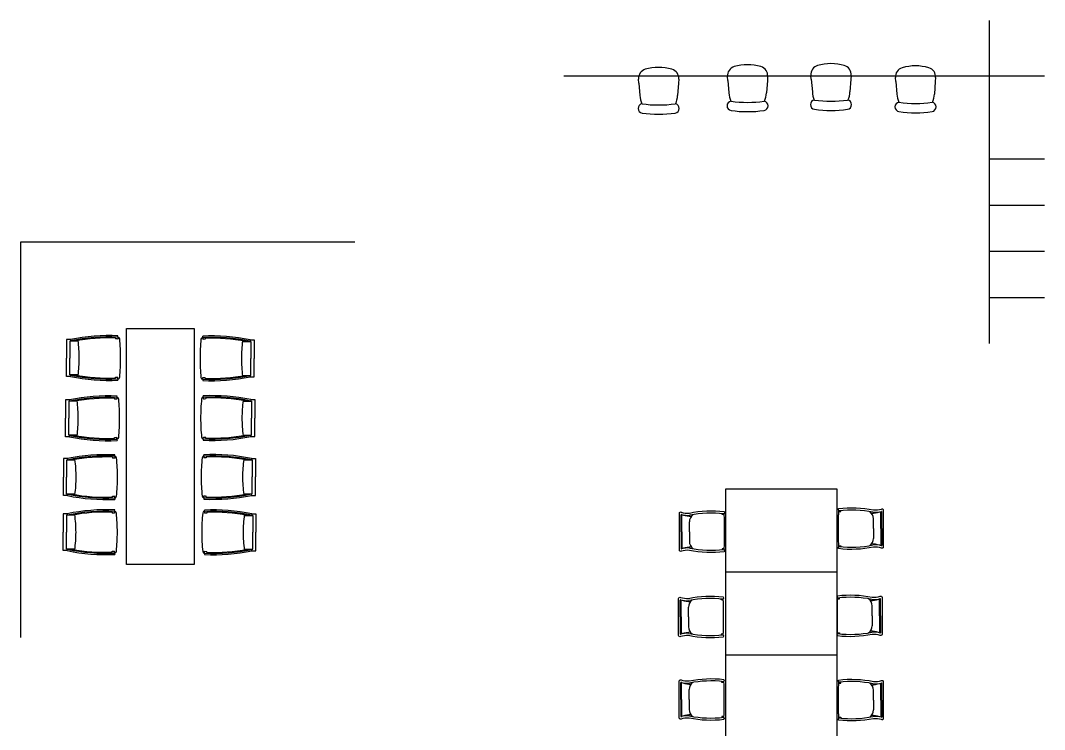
# Model space of a CAD drawing. Header units: metres. Extents: x -353 to 1688, y -477 to 135.
# Drawn here: x 45.12 to 56.22, y -235.94 to -228.26 of the extents above; entities that cross this region are included whole.
import ezdxf

# ---------------------------------------------------------------- set-up
doc = ezdxf.new("R2010")
doc.units = ezdxf.units.M
doc.header["$MEASUREMENT"] = 0
doc.layers.add('ID-LOOSE2', color=8, linetype='Continuous')

msp = doc.modelspace()

# ---------------------------------------------------------------- linework, layer by layer
at = {"layer": 'ID-LOOSE2', "linetype": 'Continuous'}
for p, q in [((55.61543, -228.2606), (55.61543, -231.7606)), ((51.00723, -228.8606), (56.21543, -228.8606)), ((51.81989, -228.93817), (51.8161, -228.89538)), ((52.2511, -228.89538), (52.248, -228.93817)), ((52.78374, -228.90987), (52.77995, -228.86708)), ((52.78374, -228.90987), (52.79571, -229.04494)), ((53.21185, -228.90987), (53.20206, -229.04494)), ((53.21495, -228.86708), (53.21185, -228.90987)), ((53.68778, -228.89766), (53.68399, -228.85487)), ((53.68778, -228.89766), (53.69974, -229.03273)), ((54.11588, -228.89766), (54.10609, -229.03273)), ((54.11898, -228.85487), (54.11588, -228.89766)), ((54.60404, -228.92208), (54.60025, -228.87929)), ((54.60404, -228.92208), (54.616, -229.05715)), ((55.03214, -228.92208), (55.02235, -229.05715)), ((55.03524, -228.87929), (55.03214, -228.92208)), ((55.61543, -228.8606), (55.61543, -231.7606)), ((51.81989, -228.93817), (51.83186, -229.07324)), ((52.248, -228.93817), (52.23821, -229.07324)), ((55.61543, -229.7606), (56.21543, -229.7606)), ((55.61543, -230.2606), (56.21543, -230.2606)), ((48.7407, -230.66186), (45.1187, -230.66186)), ((45.1187, -230.66186), (45.1187, -234.94565)), ((55.61543, -230.7606), (56.21543, -230.7606)), ((55.61543, -231.2606), (56.21543, -231.2606)), ((46.17464, -231.6913), (46.17372, -231.71127)), ((46.17464, -231.6913), (46.17534, -231.67631)), ((46.26593, -231.5989), (47.00014, -231.5989)), ((46.26593, -234.15317), (46.26593, -231.5989)), ((47.00014, -231.5989), (47.00014, -234.15317)), ((47.09379, -231.69523), (47.09309, -231.68024)), ((47.09379, -231.69523), (47.09471, -231.7152)), ((45.61686, -231.71716), (45.61686, -231.91716)), ((45.66039, -231.71716), (45.61686, -231.71716)), ((45.65186, -231.73316), (45.65186, -231.91716)), ((45.7439, -231.73316), (45.65186, -231.73316)), ((45.66039, -231.71716), (45.66039, -231.73249)), ((46.1492, -231.70028), (46.14874, -231.71027)), ((47.11923, -231.70421), (47.11969, -231.7142)), ((47.52453, -231.73709), (47.61657, -231.73709)), ((47.60804, -231.72109), (47.65157, -231.72109)), ((47.60804, -231.72109), (47.60804, -231.73642)), ((47.61657, -231.73709), (47.61657, -231.92109)), ((47.65157, -231.72109), (47.65157, -231.92109)), ((45.61686, -232.11716), (45.61686, -231.91716)), ((45.65186, -232.10116), (45.65186, -231.91716)), ((47.61657, -232.10509), (47.61657, -231.92109)), ((47.65157, -232.12109), (47.65157, -231.92109)), ((45.66039, -232.11716), (45.61686, -232.11716)), ((45.7439, -232.10116), (45.65186, -232.10116)), ((45.66039, -232.11716), (45.66039, -232.10184)), ((46.1492, -232.13405), (46.14874, -232.12406)), ((46.17464, -232.14303), (46.17372, -232.12306)), ((46.17464, -232.14303), (46.17534, -232.15802)), ((47.09379, -232.14696), (47.09471, -232.12699)), ((47.11923, -232.13798), (47.11969, -232.12799)), ((47.52453, -232.10509), (47.61657, -232.10509)), ((47.60804, -232.12109), (47.60804, -232.10577)), ((47.60804, -232.12109), (47.65157, -232.12109)), ((47.09379, -232.14696), (47.09309, -232.16195)), ((46.13872, -232.35355), (46.13826, -232.36354)), ((46.16417, -232.34457), (46.16324, -232.36454)), ((46.16417, -232.34457), (46.16486, -232.32958)), ((47.09983, -232.34204), (47.09914, -232.32705)), ((47.09983, -232.34204), (47.10076, -232.36202)), ((47.12528, -232.35102), (47.12574, -232.36101)), ((45.60638, -232.37044), (45.60638, -232.57044)), ((45.64991, -232.37044), (45.60638, -232.37044)), ((45.64138, -232.38644), (45.64138, -232.57044)), ((45.73343, -232.38644), (45.64138, -232.38644)), ((45.64991, -232.37044), (45.64991, -232.38576)), ((47.53057, -232.38391), (47.62262, -232.38391)), ((47.61409, -232.36791), (47.65762, -232.36791)), ((47.61409, -232.36791), (47.61409, -232.38323)), ((47.62262, -232.38391), (47.62262, -232.56791)), ((47.65762, -232.36791), (47.65762, -232.56791)), ((45.60638, -232.77044), (45.60638, -232.57044)), ((45.64138, -232.75444), (45.64138, -232.57044)), ((47.62262, -232.75191), (47.62262, -232.56791)), ((47.65762, -232.76791), (47.65762, -232.56791)), ((45.64991, -232.77044), (45.60638, -232.77044)), ((45.73343, -232.75444), (45.64138, -232.75444)), ((45.64991, -232.77044), (45.64991, -232.75511)), ((46.13872, -232.78732), (46.13826, -232.77733)), ((46.16417, -232.79631), (46.16324, -232.77633)), ((46.16417, -232.79631), (46.16486, -232.81129)), ((47.09983, -232.79378), (47.09914, -232.80876)), ((47.09983, -232.79378), (47.10076, -232.7738)), ((47.12528, -232.78479), (47.12574, -232.7748)), ((47.53057, -232.75191), (47.62262, -232.75191)), ((47.61409, -232.76791), (47.61409, -232.75259)), ((47.61409, -232.76791), (47.65762, -232.76791)), ((45.58309, -233.00737), (45.58309, -233.20737)), ((45.62662, -233.00737), (45.58309, -233.00737)), ((45.61809, -233.02337), (45.61809, -233.20737)), ((45.71013, -233.02337), (45.61809, -233.02337)), ((45.62662, -233.00737), (45.62662, -233.02269)), ((46.11543, -232.99049), (46.11497, -233.00048)), ((46.14088, -232.9815), (46.13995, -233.00148)), ((46.14088, -232.9815), (46.14157, -232.96652)), ((47.10608, -232.97948), (47.10538, -232.9645)), ((47.10608, -232.97948), (47.107, -232.99946)), ((47.13152, -232.98847), (47.13198, -232.99846)), ((47.53682, -233.02135), (47.62886, -233.02135)), ((47.62033, -233.00535), (47.66386, -233.00535)), ((47.62033, -233.00535), (47.62033, -233.02067)), ((47.62886, -233.02135), (47.62886, -233.20535)), ((47.66386, -233.00535), (47.66386, -233.20535)), ((45.58309, -233.40737), (45.58309, -233.20737)), ((45.61809, -233.39137), (45.61809, -233.20737)), ((47.62886, -233.38935), (47.62886, -233.20535)), ((47.66386, -233.40535), (47.66386, -233.20535)), ((52.76326, -233.33426), (53.96326, -233.33426)), ((52.76326, -236.93426), (52.76326, -233.33426)), ((53.96326, -233.33426), (53.96326, -236.93426)), ((45.62662, -233.40737), (45.58309, -233.40737)), ((45.71013, -233.39137), (45.61809, -233.39137)), ((45.62662, -233.40737), (45.62662, -233.39205)), ((46.11543, -233.42426), (46.11497, -233.41427)), ((46.14088, -233.43324), (46.13995, -233.41326)), ((46.14088, -233.43324), (46.14157, -233.44823)), ((47.10608, -233.43122), (47.10538, -233.4462)), ((47.10608, -233.43122), (47.107, -233.41124)), ((47.13152, -233.42223), (47.13198, -233.41224)), ((47.53682, -233.38935), (47.62886, -233.38935)), ((47.62033, -233.40535), (47.62033, -233.39003)), ((47.62033, -233.40535), (47.66386, -233.40535)), ((46.13922, -233.5784), (46.1383, -233.59838)), ((46.13922, -233.5784), (46.13991, -233.56342)), ((47.1122, -233.57972), (47.11151, -233.56474)), ((47.1122, -233.57972), (47.11313, -233.5997)), ((53.98767, -233.58112), (54.00708, -233.57936)), ((54.00708, -233.57936), (54.00275, -233.57022)), ((54.00708, -233.57936), (54.00708, -233.56977)), ((54.4418, -233.76497), (54.4418, -233.58155)), ((54.44262, -233.76497), (54.44262, -233.58155)), ((54.45081, -233.76497), (54.45081, -233.58123)), ((45.58143, -233.60427), (45.58143, -233.80427)), ((45.62496, -233.60427), (45.58143, -233.60427)), ((45.61643, -233.62027), (45.61643, -233.80427)), ((45.70848, -233.62027), (45.61643, -233.62027)), ((45.62496, -233.60427), (45.62496, -233.6196)), ((46.11378, -233.58739), (46.11331, -233.59738)), ((47.13765, -233.58871), (47.13811, -233.5987)), ((47.54294, -233.62159), (47.63499, -233.62159)), ((47.62646, -233.60559), (47.66999, -233.60559)), ((47.62646, -233.60559), (47.62646, -233.62091)), ((47.63499, -233.62159), (47.63499, -233.80559)), ((47.66999, -233.60559), (47.66999, -233.80559)), ((52.27711, -233.79846), (52.27711, -233.61472)), ((52.2853, -233.79846), (52.2853, -233.61504)), ((52.28612, -233.79846), (52.28612, -233.61504)), ((52.36718, -233.79846), (52.36718, -233.69168)), ((52.72085, -233.61285), (52.72085, -233.60326)), ((52.72085, -233.61285), (52.72517, -233.60371)), ((52.74025, -233.61462), (52.72085, -233.61285)), ((54.36074, -233.76497), (54.36074, -233.65818)), ((45.58143, -234.00427), (45.58143, -233.80427)), ((45.61643, -233.98827), (45.61643, -233.80427)), ((47.63499, -233.98959), (47.63499, -233.80559)), ((47.66999, -234.00559), (47.66999, -233.80559)), ((52.27711, -233.79846), (52.27711, -233.98221)), ((52.2853, -233.79846), (52.2853, -233.98189)), ((52.28612, -233.79846), (52.28612, -233.98189)), ((52.36718, -233.79846), (52.36718, -233.90525)), ((54.36074, -233.76497), (54.36074, -233.87175)), ((54.4418, -233.76497), (54.4418, -233.94839)), ((54.44262, -233.76497), (54.44262, -233.94839)), ((54.45081, -233.76497), (54.45081, -233.94871)), ((45.62496, -234.00427), (45.58143, -234.00427)), ((45.70848, -233.98827), (45.61643, -233.98827)), ((45.62496, -234.00427), (45.62496, -233.98895)), ((46.11378, -234.02116), (46.11331, -234.01117)), ((46.13922, -234.03014), (46.1383, -234.01016)), ((47.1122, -234.03146), (47.11313, -234.01148)), ((47.13765, -234.02247), (47.13811, -234.01248)), ((47.54294, -233.98959), (47.63499, -233.98959)), ((47.62646, -234.00559), (47.62646, -233.99027)), ((47.62646, -234.00559), (47.66999, -234.00559)), ((52.74025, -233.98231), (52.72085, -233.98408)), ((52.72085, -233.98408), (52.72517, -233.99322)), ((52.72085, -233.98408), (52.72085, -233.99367)), ((53.98767, -233.94882), (54.00708, -233.95058)), ((54.00708, -233.95058), (54.00275, -233.95972)), ((54.00708, -233.95058), (54.00708, -233.96017)), ((46.13922, -234.03014), (46.13991, -234.04513)), ((47.1122, -234.03146), (47.11151, -234.04644)), ((47.00014, -234.15317), (46.26593, -234.15317)), ((52.76326, -234.23426), (53.96326, -234.23426)), ((52.26781, -234.72259), (52.26781, -234.53884)), ((52.276, -234.72259), (52.276, -234.53916)), ((52.27682, -234.72259), (52.27682, -234.53916)), ((52.71154, -234.53697), (52.71154, -234.52738)), ((52.71154, -234.53697), (52.71587, -234.52783)), ((52.73095, -234.53874), (52.71154, -234.53697)), ((53.97481, -234.52651), (53.99421, -234.52474)), ((53.99421, -234.52474), (53.98988, -234.5156)), ((53.99421, -234.52474), (53.99421, -234.51515)), ((54.42894, -234.71036), (54.42894, -234.52693)), ((54.42975, -234.71036), (54.42975, -234.52693)), ((54.43794, -234.71036), (54.43794, -234.52661)), ((52.35788, -234.72259), (52.35788, -234.6158)), ((54.34787, -234.71036), (54.34787, -234.60357)), ((52.26781, -234.72259), (52.26781, -234.90633)), ((52.276, -234.72259), (52.276, -234.90601)), ((52.27682, -234.72259), (52.27682, -234.90601)), ((52.35788, -234.72259), (52.35788, -234.82937)), ((54.34787, -234.71036), (54.34787, -234.81714)), ((54.42894, -234.71036), (54.42894, -234.89378)), ((54.42975, -234.71036), (54.42975, -234.89378)), ((54.43794, -234.71036), (54.43794, -234.8941)), ((52.73095, -234.90643), (52.71154, -234.9082)), ((52.71154, -234.9082), (52.71587, -234.91734)), ((52.71154, -234.9082), (52.71154, -234.91779)), ((53.97481, -234.8942), (53.99421, -234.89597)), ((53.99421, -234.89597), (53.98988, -234.90511)), ((53.99421, -234.89597), (53.99421, -234.90556)), ((52.76326, -235.13426), (53.96326, -235.13426)), ((52.27424, -235.61652), (52.27424, -235.43278)), ((52.28243, -235.61652), (52.28243, -235.4331)), ((52.28325, -235.61652), (52.28325, -235.4331)), ((52.71798, -235.43091), (52.71798, -235.42132)), ((52.71798, -235.43091), (52.72231, -235.42177)), ((52.73738, -235.43268), (52.71798, -235.43091)), ((53.98767, -235.43974), (54.00708, -235.43797)), ((54.00708, -235.43797), (54.00275, -235.42883)), ((54.00708, -235.43797), (54.00708, -235.42838)), ((54.4418, -235.62358), (54.4418, -235.44016)), ((54.44262, -235.62358), (54.44262, -235.44016)), ((54.45081, -235.62358), (54.45081, -235.43984)), ((52.36431, -235.61652), (52.36431, -235.50974)), ((54.36074, -235.62358), (54.36074, -235.5168)), ((52.27424, -235.61652), (52.27424, -235.80027)), ((52.28243, -235.61652), (52.28243, -235.79994)), ((52.28325, -235.61652), (52.28325, -235.79994)), ((52.36431, -235.61652), (52.36431, -235.72331)), ((54.36074, -235.62358), (54.36074, -235.73037)), ((54.4418, -235.62358), (54.4418, -235.807)), ((54.44262, -235.62358), (54.44262, -235.807)), ((54.45081, -235.62358), (54.45081, -235.80733)), ((52.73738, -235.80037), (52.71798, -235.80213)), ((52.71798, -235.80213), (52.72231, -235.81128)), ((52.71798, -235.80213), (52.71798, -235.81173)), ((53.98767, -235.80743), (54.00708, -235.80919)), ((54.00708, -235.80919), (54.00275, -235.81834)), ((54.00708, -235.80919), (54.00708, -235.81879))]:
    msp.add_line(p, q, dxfattribs=at)
for points in [[(52.27922, -233.58709, 0.10252325), (52.3666, -233.59667, -0.08046065), (52.74383, -233.5811, -0.30229994), (52.74091, -233.60552, 0.1979323), (52.74024, -233.61467, -0.02819302), (52.74383, -233.66873), (52.74383, -233.79878), (52.74383, -233.92883, -0.02819302), (52.74024, -233.98289, 0.1979323), (52.74091, -233.99204, -0.30229994), (52.74383, -234.01646, -0.08046065), (52.3666, -234.00089, 0.10252325), (52.27922, -234.01047, -0.58711132), (52.26003, -233.99969), (52.26003, -233.59787, -0.58711132)], [(54.4487, -233.97635, 0.10252325), (54.36132, -233.96676, -0.08046065), (53.98409, -233.98234, -0.30229994), (53.98702, -233.95791, 0.1979323), (53.98768, -233.94877, -0.02819302), (53.98409, -233.8947), (53.98409, -233.76465), (53.98409, -233.63461, -0.02819302), (53.98768, -233.58054, 0.1979323), (53.98702, -233.5714, -0.30229994), (53.98409, -233.54697, -0.08046065), (54.36132, -233.56255, 0.10252325), (54.4487, -233.55296, -0.58711132), (54.46789, -233.56374), (54.46789, -233.96556, -0.58711132)], [(52.26992, -234.51121, 0.10252325), (52.3573, -234.52079, -0.08046065), (52.73453, -234.50522, -0.30229994), (52.7316, -234.52964, 0.1979323), (52.73094, -234.53879, -0.02819302), (52.73453, -234.59286), (52.73453, -234.7229), (52.73453, -234.85295, -0.02819302), (52.73094, -234.90701, 0.1979323), (52.7316, -234.91616, -0.30229994), (52.73453, -234.94058, -0.08046065), (52.3573, -234.92501, 0.10252325), (52.26992, -234.93459, -0.58711132), (52.25073, -234.92381), (52.25073, -234.52199, -0.58711132)], [(54.43584, -234.92173, 0.10252325), (54.34845, -234.91215, -0.08046065), (53.97122, -234.92772, -0.30229994), (53.97415, -234.9033, 0.1979323), (53.97481, -234.89415, -0.02819302), (53.97122, -234.84009), (53.97122, -234.71004), (53.97122, -234.57999, -0.02819302), (53.97481, -234.52593, 0.1979323), (53.97415, -234.51678, -0.30229994), (53.97122, -234.49236, -0.08046065), (54.34845, -234.50793, 0.10252325), (54.43584, -234.49835, -0.58711132), (54.45502, -234.50913), (54.45502, -234.91095, -0.58711132)], [(52.27635, -235.40515, 0.10252325), (52.36374, -235.41473, -0.08046065), (52.74097, -235.39916, -0.30229994), (52.73804, -235.42358, 0.1979323), (52.73737, -235.43273, -0.02819302), (52.74097, -235.48679), (52.74097, -235.61684), (52.74097, -235.74688, -0.02819302), (52.73737, -235.80095, 0.1979323), (52.73804, -235.8101, -0.30229994), (52.74097, -235.83452, -0.08046065), (52.36374, -235.81895, 0.10252325), (52.27635, -235.82853, -0.58711132), (52.25717, -235.81775), (52.25717, -235.41593, -0.58711132)], [(54.4487, -235.83496, 0.10252325), (54.36132, -235.82538, -0.08046065), (53.98409, -235.84095, -0.30229994), (53.98702, -235.81652, 0.1979323), (53.98768, -235.80738, -0.02819302), (53.98409, -235.75331), (53.98409, -235.62327), (53.98409, -235.49322, -0.02819302), (53.98768, -235.43915, 0.1979323), (53.98702, -235.43001, -0.30229994), (53.98409, -235.40559, -0.08046065), (54.36132, -235.42116, 0.10252325), (54.4487, -235.41158, -0.58711132), (54.46789, -235.42236), (54.46789, -235.82418, -0.58711132)]]:
    msp.add_lwpolyline(points, format="xyb", close=True, dxfattribs=at)
for centre, radius, start, end in [((51.91732, -228.88652), 0.1016, 106.10866, 185), ((52.0336, -229.28917), 0.5207, 73.891335, 106.108665), ((52.14988, -228.88652), 0.1016, 355, 73.89134), ((52.88117, -228.85823), 0.1016, 106.10866, 185), ((52.99745, -229.26087), 0.5207, 73.891335, 106.108665), ((53.11373, -228.85823), 0.1016, 355, 73.89134), ((53.7852, -228.84602), 0.1016, 106.10866, 185), ((53.90149, -229.24866), 0.5207, 73.891335, 106.108665), ((54.01777, -228.84602), 0.1016, 355, 73.89134), ((54.70146, -228.87043), 0.1016, 106.10866, 185), ((54.81774, -229.27308), 0.5207, 73.891335, 106.108665), ((54.93403, -228.87043), 0.1016, 355, 73.89134), ((53.90292, -229.03273), 0.20318, 180, 206.212212), ((53.90292, -229.03273), 0.20318, 333.61801, 0), ((52.03503, -229.07324), 0.20318, 180, 206.212212), ((52.03503, -229.07324), 0.20318, 333.61801, 0), ((52.82565, -229.18467), 0.0508, 98.455473, 261.544527), ((52.99888, -229.04494), 0.20318, 180, 206.212212), ((52.99745, -227.92847), 1.2192, 261.544527, 278.455473), ((53.16925, -229.18467), 0.0508, 278.455473, 81.544527), ((52.99888, -229.04494), 0.20318, 333.61801, 0), ((53.72968, -229.17246), 0.0508, 98.455473, 261.544527), ((53.90149, -227.91627), 1.2192, 261.544527, 278.455473), ((54.07329, -229.17246), 0.0508, 278.455473, 81.544527), ((54.64594, -229.19688), 0.0508, 98.455473, 261.544527), ((54.81917, -229.05715), 0.20318, 180, 206.212212), ((54.81774, -227.94068), 1.2192, 261.544527, 278.455473), ((54.98955, -229.19688), 0.0508, 278.455473, 81.544527), ((54.81917, -229.05715), 0.20318, 333.61801, 0), ((51.8618, -229.21297), 0.0508, 98.455473, 261.544527), ((52.0336, -227.95677), 1.2192, 261.544527, 278.455473), ((52.2054, -229.21297), 0.0508, 278.455473, 81.544527), ((52.99745, -228.02897), 1.2192, 261.544527, 278.455473), ((53.90149, -228.01676), 1.2192, 261.544527, 278.455473), ((54.81774, -228.04118), 1.2192, 261.544527, 278.455473), ((52.0336, -228.05727), 1.2192, 261.544527, 278.455473), ((46.07986, -233.73866), 2.06456, 87.349328, 101.722784), ((46.07986, -233.73866), 2.04956, 87.349328, 101.809811), ((46.07986, -233.73866), 2.03956, 88.05165, 100.486085), ((46.17372, -231.71127), 0.02, 5.638966, 87.349328), ((47.09471, -231.7152), 0.02, 92.650672, 174.361034), ((47.18857, -233.74259), 2.06456, 78.277216, 92.650672), ((47.18857, -233.74259), 2.04956, 78.190189, 92.650672), ((44.14171, -231.92966), 1.61419, 0.443692, 7.209462), ((46.07986, -233.73866), 2.02956, 87.349328, 88.055111), ((44.08848, -231.91716), 2.11537, 0, 5.638966), ((49.17995, -231.92109), 2.11537, 174.361034, 180), ((47.18857, -233.74259), 2.02956, 91.944889, 92.650672), ((47.18857, -233.74259), 2.03956, 79.513915, 91.94835), ((49.12672, -231.93359), 1.61419, 172.790538, 179.556308), ((44.14171, -231.90466), 1.61419, 352.790538, 359.556308), ((44.08848, -231.91716), 2.11537, 354.361034, 0), ((49.17995, -231.92109), 2.11537, 180, 185.638966), ((49.12672, -231.90859), 1.61419, 180.443692, 187.209462), ((46.07986, -230.09566), 2.04956, 258.190189, 272.650672), ((46.07986, -230.09566), 2.06456, 258.277216, 272.650672), ((46.07986, -230.09566), 2.03956, 259.513915, 271.94835), ((46.07986, -230.09566), 2.02956, 271.944889, 272.650672), ((46.17372, -232.12306), 0.02, 272.650672, 354.361034), ((47.09471, -232.12699), 0.02, 185.638966, 267.349328), ((47.18857, -230.09959), 2.06456, 267.349328, 281.722784), ((47.18857, -230.09959), 2.04956, 267.349328, 281.809811), ((47.18857, -230.09959), 2.02956, 267.349328, 268.055111), ((47.18857, -230.09959), 2.03956, 268.05165, 280.486085), ((46.06938, -234.39194), 2.06456, 87.349328, 101.722784), ((46.06938, -234.39194), 2.04956, 87.349328, 101.809811), ((46.06938, -234.39194), 2.03956, 88.05165, 100.486085), ((46.06938, -234.39194), 2.02956, 87.349328, 88.055111), ((46.16324, -232.36454), 0.02, 5.638966, 87.349328), ((44.07801, -232.57044), 2.11537, 0, 5.638966), ((49.18599, -232.56791), 2.11537, 174.361034, 180), ((47.10076, -232.36202), 0.02, 92.650672, 174.361034), ((47.19462, -234.38941), 2.06456, 78.277216, 92.650672), ((47.19462, -234.38941), 2.04956, 78.190189, 92.650672), ((47.19462, -234.38941), 2.02956, 91.944889, 92.650672), ((47.19462, -234.38941), 2.03956, 79.513915, 91.94835), ((44.13124, -232.58294), 1.61419, 0.443692, 7.209462), ((49.13276, -232.58041), 1.61419, 172.790538, 179.556308), ((44.13124, -232.55794), 1.61419, 352.790538, 359.556308), ((44.07801, -232.57044), 2.11537, 354.361034, 0), ((49.18599, -232.56791), 2.11537, 180, 185.638966), ((49.13276, -232.55541), 1.61419, 180.443692, 187.209462), ((46.06938, -230.74894), 2.04956, 258.190189, 272.650672), ((46.06938, -230.74894), 2.06456, 258.277216, 272.650672), ((46.06938, -230.74894), 2.03956, 259.513915, 271.94835), ((46.06938, -230.74894), 2.02956, 271.944889, 272.650672), ((46.16324, -232.77633), 0.02, 272.650672, 354.361034), ((47.10076, -232.7738), 0.02, 185.638966, 267.349328), ((47.19462, -230.74641), 2.06456, 267.349328, 281.722784), ((47.19462, -230.74641), 2.04956, 267.349328, 281.809811), ((47.19462, -230.74641), 2.02956, 267.349328, 268.055111), ((47.19462, -230.74641), 2.03956, 268.05165, 280.486085), ((46.04609, -235.02887), 2.06456, 87.349328, 101.722784), ((46.04609, -235.02887), 2.04956, 87.349328, 101.809811), ((46.04609, -235.02887), 2.03956, 88.05165, 100.486085), ((44.10795, -233.21987), 1.61419, 0.443692, 7.209462), ((46.04609, -235.02887), 2.02956, 87.349328, 88.055111), ((46.13995, -233.00148), 0.02, 5.638966, 87.349328), ((44.05472, -233.20737), 2.11537, 0, 5.638966), ((49.19224, -233.20535), 2.11537, 174.361034, 180), ((47.107, -232.99946), 0.02, 92.650672, 174.361034), ((47.20086, -235.02685), 2.06456, 78.277216, 92.650672), ((47.20086, -235.02685), 2.04956, 78.190189, 92.650672), ((47.20086, -235.02685), 2.02956, 91.944889, 92.650672), ((47.20086, -235.02685), 2.03956, 79.513915, 91.94835), ((49.13901, -233.21785), 1.61419, 172.790538, 179.556308), ((44.10795, -233.19487), 1.61419, 352.790538, 359.556308), ((44.05472, -233.20737), 2.11537, 354.361034, 0), ((49.19224, -233.20535), 2.11537, 180, 185.638966), ((49.13901, -233.19285), 1.61419, 180.443692, 187.209462), ((46.04609, -231.38587), 2.04956, 258.190189, 272.650672), ((46.04609, -231.38587), 2.06456, 258.277216, 272.650672), ((46.04609, -231.38587), 2.03956, 259.513915, 271.94835), ((46.04609, -231.38587), 2.02956, 271.944889, 272.650672), ((46.13995, -233.41326), 0.02, 272.650672, 354.361034), ((47.107, -233.41124), 0.02, 185.638966, 267.349328), ((47.20086, -231.38385), 2.06456, 267.349328, 281.722784), ((47.20086, -231.38385), 2.04956, 267.349328, 281.809811), ((47.20086, -231.38385), 2.02956, 267.349328, 268.055111), ((47.20086, -231.38385), 2.03956, 268.05165, 280.486085), ((46.04443, -235.62577), 2.06456, 87.349328, 101.722784), ((46.04443, -235.62577), 2.04956, 87.349328, 101.809811), ((46.04443, -235.62577), 2.03956, 88.05165, 100.486085), ((46.1383, -233.59838), 0.02, 5.638966, 87.349328), ((47.11313, -233.5997), 0.02, 92.650672, 174.361034), ((47.20699, -235.62709), 2.06456, 78.277216, 92.650672), ((47.20699, -235.62709), 2.04956, 78.190189, 92.650672), ((54.12442, -234.71819), 1.15441, 78.43567, 96.836253), ((53.97626, -233.57736), 0.01202, 341.753605, 26.5375), ((54.26291, -233.65907), 0.09783, 0.516393, 53.192669), ((54.33342, -233.28137), 0.31732, 271.15909, 287.564089), ((54.38131, -233.34783), 0.24087, 264.551329, 285.962584), ((54.44139, -233.58141), 0.000433, 341.771496, 99.220236), ((54.4419, -233.58158), 0.000725, 357.376171, 107.520848), ((54.44843, -233.58166), 0.00242, 10.344955, 111.374167), ((44.10629, -233.81677), 1.61419, 0.443692, 7.209462), ((46.04443, -235.62577), 2.02956, 87.349328, 88.055111), ((44.05306, -233.80427), 2.11537, 0, 5.638966), ((49.19836, -233.80559), 2.11537, 174.361034, 180), ((47.20699, -235.62709), 2.02956, 91.944889, 92.650672), ((47.20699, -235.62709), 2.03956, 79.513915, 91.94835), ((49.14513, -233.81809), 1.61419, 172.790538, 179.556308), ((52.27949, -233.61515), 0.00242, 68.625833, 169.655045), ((52.34661, -233.38132), 0.24087, 254.037416, 275.448671), ((52.28602, -233.61508), 0.000725, 72.479152, 182.623829), ((52.28653, -233.61491), 0.000433, 80.779764, 198.228504), ((52.3945, -233.31486), 0.31732, 252.435911, 268.84091), ((52.46501, -233.69256), 0.09783, 126.807331, 179.483607), ((52.6035, -234.75169), 1.15441, 83.163747, 101.56433), ((52.75166, -233.61086), 0.01202, 153.4625, 198.246395), ((44.10629, -233.79177), 1.61419, 352.790538, 359.556308), ((44.05306, -233.80427), 2.11537, 354.361034, 0), ((49.19836, -233.80559), 2.11537, 180, 185.638966), ((49.14513, -233.79309), 1.61419, 180.443692, 187.209462), ((52.46501, -233.90437), 0.09783, 180.516393, 233.192669), ((54.26291, -233.87087), 0.09783, 306.807331, 359.483607), ((46.04443, -231.98277), 2.04956, 258.190189, 272.650672), ((46.04443, -231.98277), 2.06456, 258.277216, 272.650672), ((46.04443, -231.98277), 2.03956, 259.513915, 271.94835), ((46.04443, -231.98277), 2.02956, 271.944889, 272.650672), ((46.1383, -234.01016), 0.02, 272.650672, 354.361034), ((47.11313, -234.01148), 0.02, 185.638966, 267.349328), ((47.20699, -231.98409), 2.06456, 267.349328, 281.722784), ((47.20699, -231.98409), 2.04956, 267.349328, 281.809811), ((47.20699, -231.98409), 2.02956, 267.349328, 268.055111), ((47.20699, -231.98409), 2.03956, 268.05165, 280.486085), ((52.27949, -233.98177), 0.00242, 190.344955, 291.374167), ((52.34661, -234.21561), 0.24087, 84.551329, 105.962584), ((52.28602, -233.98185), 0.000725, 177.376171, 287.520848), ((52.28653, -233.98202), 0.000433, 161.771496, 279.220236), ((52.3945, -234.28206), 0.31732, 91.15909, 107.564089), ((52.6035, -232.84524), 1.15441, 258.43567, 276.836253), ((52.75166, -233.98607), 0.01202, 161.753605, 206.5375), ((54.12442, -232.81174), 1.15441, 263.163747, 281.56433), ((53.97626, -233.95258), 0.01202, 333.4625, 18.246395), ((54.33342, -234.24857), 0.31732, 72.435911, 88.84091), ((54.38131, -234.18211), 0.24087, 74.037416, 95.448671), ((54.44139, -233.94853), 0.000433, 260.779764, 18.228504), ((54.4419, -233.94836), 0.000725, 252.479152, 2.623829), ((54.44843, -233.94828), 0.00242, 248.625833, 349.655045), ((52.27019, -234.53928), 0.00242, 68.625833, 169.655045), ((52.33731, -234.30544), 0.24087, 254.037416, 275.448671), ((52.27672, -234.5392), 0.000725, 72.479152, 182.623829), ((52.27723, -234.53903), 0.000433, 80.779764, 198.228504), ((52.3852, -234.23898), 0.31732, 252.435911, 268.84091), ((52.45571, -234.61668), 0.09783, 126.807331, 179.483607), ((52.5942, -235.67581), 1.15441, 83.163747, 101.56433), ((52.74236, -234.53498), 0.01202, 153.4625, 198.246395), ((54.11156, -235.66358), 1.15441, 78.43567, 96.836253), ((53.96339, -234.52275), 0.01202, 341.753605, 26.5375), ((54.25005, -234.60445), 0.09783, 0.516393, 53.192669), ((54.32055, -234.22676), 0.31732, 271.15909, 287.564089), ((54.36844, -234.29321), 0.24087, 264.551329, 285.962584), ((54.42852, -234.5268), 0.000433, 341.771496, 99.220236), ((54.42903, -234.52697), 0.000725, 357.376171, 107.520848), ((54.43556, -234.52705), 0.00242, 10.344955, 111.374167), ((52.27019, -234.90589), 0.00242, 190.344955, 291.374167), ((52.33731, -235.13973), 0.24087, 84.551329, 105.962584), ((52.27672, -234.90597), 0.000725, 177.376171, 287.520848), ((52.27723, -234.90614), 0.000433, 161.771496, 279.220236), ((52.3852, -235.20619), 0.31732, 91.15909, 107.564089), ((52.45571, -234.82849), 0.09783, 180.516393, 233.192669), ((52.5942, -233.76936), 1.15441, 258.43567, 276.836253), ((52.74236, -234.91019), 0.01202, 161.753605, 206.5375), ((54.11156, -233.75713), 1.15441, 263.163747, 281.56433), ((53.96339, -234.89796), 0.01202, 333.4625, 18.246395), ((54.25005, -234.81626), 0.09783, 306.807331, 359.483607), ((54.32055, -235.19396), 0.31732, 72.435911, 88.84091), ((54.36844, -235.1275), 0.24087, 74.037416, 95.448671), ((54.42852, -234.89391), 0.000433, 260.779764, 18.228504), ((54.42903, -234.89374), 0.000725, 252.479152, 2.623829), ((54.43556, -234.89367), 0.00242, 248.625833, 349.655045), ((52.27662, -235.43321), 0.00242, 68.625833, 169.655045), ((52.34374, -235.19938), 0.24087, 254.037416, 275.448671), ((52.28316, -235.43314), 0.000725, 72.479152, 182.623829), ((52.28366, -235.43297), 0.000433, 80.779764, 198.228504), ((52.39163, -235.13292), 0.31732, 252.435911, 268.84091), ((52.46214, -235.51062), 0.09783, 126.807331, 179.483607), ((52.60063, -236.56975), 1.15441, 83.163747, 101.56433), ((52.74879, -235.42892), 0.01202, 153.4625, 198.246395), ((54.12442, -236.57681), 1.15441, 78.43567, 96.836253), ((53.97626, -235.43598), 0.01202, 341.753605, 26.5375), ((54.26291, -235.51768), 0.09783, 0.516393, 53.192669), ((54.33342, -235.13998), 0.31732, 271.15909, 287.564089), ((54.38131, -235.20644), 0.24087, 264.551329, 285.962584), ((54.44139, -235.44003), 0.000433, 341.771496, 99.220236), ((54.4419, -235.4402), 0.000725, 357.376171, 107.520848), ((54.44843, -235.44027), 0.00242, 10.344955, 111.374167), ((52.27662, -235.79983), 0.00242, 190.344955, 291.374167), ((52.34374, -236.03367), 0.24087, 84.551329, 105.962584), ((52.28316, -235.79991), 0.000725, 177.376171, 287.520848), ((52.28366, -235.80008), 0.000433, 161.771496, 279.220236), ((52.39163, -236.10012), 0.31732, 91.15909, 107.564089), ((52.46214, -235.72243), 0.09783, 180.516393, 233.192669), ((52.60063, -234.6633), 1.15441, 258.43567, 276.836253), ((52.74879, -235.80413), 0.01202, 161.753605, 206.5375), ((54.12442, -234.67036), 1.15441, 263.163747, 281.56433), ((54.26291, -235.72949), 0.09783, 306.807331, 359.483607), ((54.33342, -236.10718), 0.31732, 72.435911, 88.84091), ((54.38131, -236.04073), 0.24087, 74.037416, 95.448671), ((53.97626, -235.81119), 0.01202, 333.4625, 18.246395), ((54.44139, -235.80714), 0.000433, 260.779764, 18.228504), ((54.4419, -235.80697), 0.000725, 252.479152, 2.623829), ((54.44843, -235.80689), 0.00242, 248.625833, 349.655045)]:
    msp.add_arc(centre, radius, start, end, dxfattribs=at)

doc.saveas('drawing.dxf')
